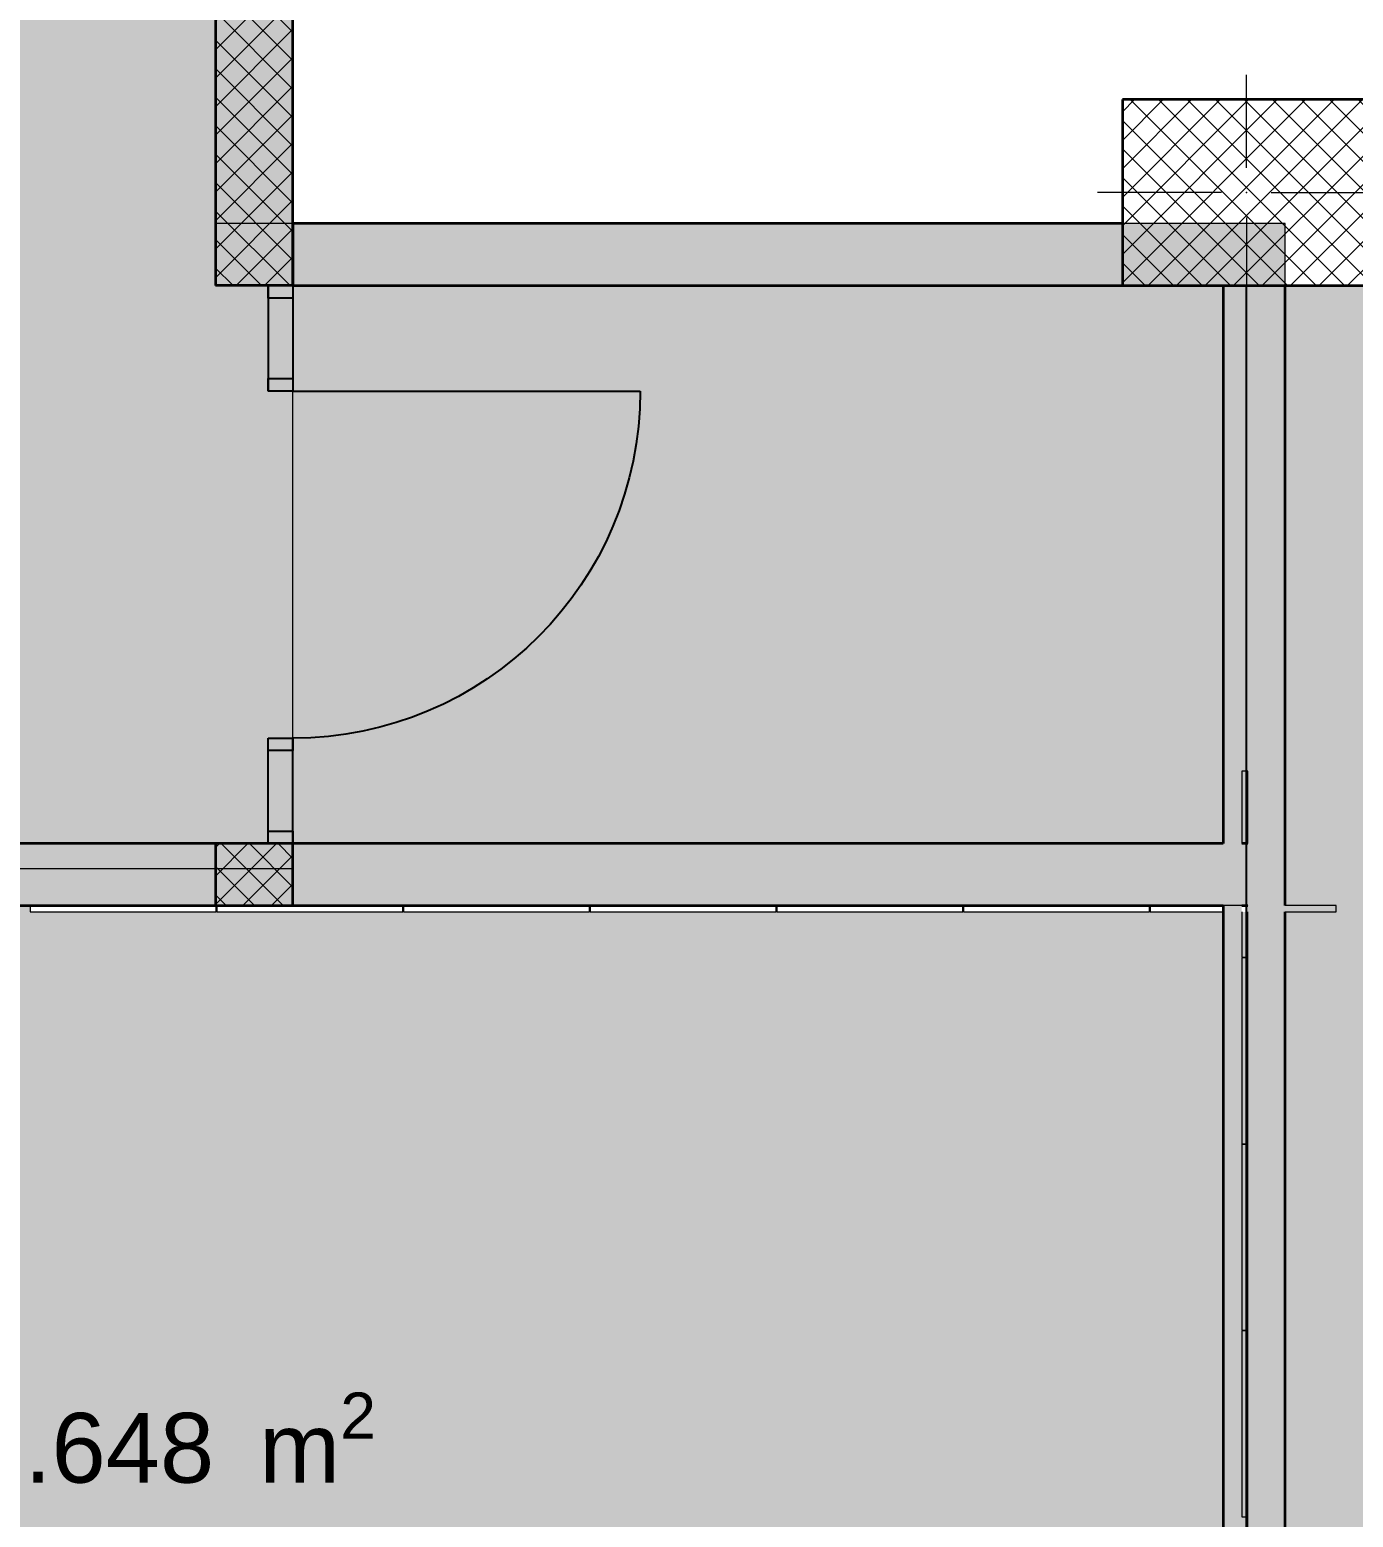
# Model space of a CAD drawing. Header units: millimetres. Extents: x -5491 to 122470, y -101890 to 30952.
# Drawn here: x 55551 to 59820, y -10173 to -5375 of the extents above; entities that cross this region are included whole.
import ezdxf
from ezdxf.enums import TextEntityAlignment as Align

# ---------------------------------------------------------------- set-up
doc = ezdxf.new("R2010")
doc.units = ezdxf.units.MM
doc.header["$MEASUREMENT"] = 0
doc.linetypes.add('Wipeout_Contour', pattern=[1000, 0, -1000])
for name, color, linetype in [('- Pllakat_koridore_CD', 7, 'Continuous'), ('A - Muret', 7, 'Continuous'), ('A - Pllaka Themel', 7, 'Continuous'), ('A - Shtyllat', 7, 'Continuous')]:
    doc.layers.add(name, color=color, linetype=linetype)
for name, color, linetype, lineweight, true_color in [('- Pllakat_koridore_CD_Pen_No__145', 7, 'Continuous', 20, 0x0077b0), ('0_Pen_No__4', 7, 'Continuous', 20, 0x029e21), ('A - Fill Zone_Pen_No__176', 7, 'Continuous', 15, 0x93a0c6), ('ARCHICAD Doors_Pen_No__108', 7, 'Continuous', 13, 0xfd8379)]:
    doc.layers.add(name, color=color, linetype=linetype, lineweight=lineweight, true_color=true_color)
for name, color, linetype, lineweight in [('- Pllakat_koridore_CD_Pen_No__7', 7, 'Continuous', 35), ('0_Pen_No__132', 255, 'Continuous', 0), ('A - Muret_Pen_No__7', 7, 'Continuous', 35), ('A - Pllaka Themel_Pen_No__2', 8, 'Continuous', 15), ('A - Pllaka Themel_Pen_No__42', 8, 'Continuous', 25), ('A - Shtyllat_Pen_No__1', 7, 'Continuous', 13), ('A - Shtyllat_Pen_No__7', 7, 'Continuous', 35), ('ARCHICAD Doors_Pen_No__42', 8, 'Continuous', 25), ('ARCHICAD Zone Stamps_Pen_No__1', 7, 'Continuous', 13)]:
    doc.layers.add(name, color=color, linetype=linetype, lineweight=lineweight)
doc.styles.add('GENERATED_STYLE_1', font='')
doc.styles.get('GENERATED_STYLE_1').set_extended_font_data('Arial')
pattern_1 = [(45, (0, 0), (-45.96194, 45.96194), []), (135, (0, 0), (45.96194, 45.96194), [])]

# ---------------------------------------------------------------- blocks, each defined once
blk = doc.blocks.new('Hyrja__1', base_point=(55655.7, -9895.9))
at = {"layer": '0_Pen_No__4', "linetype": 'Continuous', "lineweight": 0, "true_color": 0x002708}
for points in [[(52500, -11400.8), (56250, -11400.8), (56250, -11570.8), (57150, -11570.8), (57150, -11400.8), (58050, -11400.8), (58050, -11570.8), (58950, -11570.8), (58950, -11400.8), (59480, -11400.8), (59480, -8200), (52500, -8200)], [(53300, -11500.8), (54800, -11500.8), (54800, -11400.8), (53300, -11400.8)]]:
    blk.add_hatch(color=98, dxfattribs=at).paths.add_polyline_path(points)
at = {"layer": 'ARCHICAD Zone Stamps_Pen_No__1', "color": 7, "lineweight": 13, "char_height": 225, "attachment_point": 1, "style": 'GENERATED_STYLE_1'}
for s, insert in [('\\A1;{\\pql;\\pt0,50;\\fArial|b0|i0|c0|p34;22.648\\fArial|b0|i0|c0|p34;\\A1{\\H.66x;\\S^  ;}\\fArial|b0|i0|c0|p34; m\\fArial|b0|i0|c0|p34;\\A1{\\H.66x;\\S2^  ;}}', (55184.4, -9770.6)), ('\\A1;{\\pql;\\pt0,50;\\fArial|b0|i0|c0|p34;21.24\\fArial|b0|i0|c0|p34;\\A1{\\H.66x;\\S^  ;}\\fArial|b0|i0|c0|p34; m\\fArial|b0|i0|c0|p34;\\A1{\\H.66x;\\S^  ;}}', (55354, -10212.5))]:
    blk.add_mtext(s, dxfattribs=dict(at, insert=insert))
at = {"layer": 'ARCHICAD Zone Stamps_Pen_No__1', "color": 7, "lineweight": 13, "style": 'GENERATED_STYLE_1'}
for tag, p in [('DUMMY_849', (56580.7, -9277.2)), ('ROOM_NAME', (54730.7, -9328.6)), ('measuredAreaCode', (54730.7, -9770.6)), ('perimeterCode', (54730.7, -10212.5))]:
    blk.add_attdef(tag, text='', height=225, dxfattribs=at).set_placement(p, align=Align.TOP_LEFT)
blk = doc.blocks.new('Holli__2', base_point=(53938, -4001.9))
at = {"layer": '0_Pen_No__4', "linetype": 'Continuous', "lineweight": 0, "true_color": 0x002708}
blk.add_hatch(color=98, dxfattribs=at).paths.add_polyline_path([(52500, -8080), (56400, -8080), (56400, 0), (53200, 0), (53200, -400), (52650, -400), (52650, -6200), (52500, -6200)])
at = {"layer": 'ARCHICAD Zone Stamps_Pen_No__1', "color": 7, "lineweight": 13, "style": 'GENERATED_STYLE_1'}
for tag, p in [('DUMMY_849', (54863, -3383.2)), ('ROOM_NAME', (53013, -3434.6)), ('measuredAreaCode', (53013, -3876.5)), ('perimeterCode', (53013, -4318.5))]:
    blk.add_attdef(tag, text='', height=225, dxfattribs=at).set_placement(p, align=Align.TOP_LEFT)
blk = doc.blocks.new('Koridori_A - P32_10', base_point=(54145, -9159.2))
at = {"linetype": 'Continuous', "lineweight": 0, "true_color": 0x3f3f3f}
blk.add_hatch(color=250, dxfattribs=at).paths.add_polyline_path([(52650, -400), (52500, -11400.8), (55678, -11375.9), (59600, -11400.8), (59600, -6000), (56150, -6000), (56150, -400)])
at = {"layer": 'ARCHICAD Zone Stamps_Pen_No__1', "color": 7, "lineweight": 13, "style": 'GENERATED_STYLE_1'}
for tag, p in [('ROOM_NAME', (53553.4, -8781)), ('DUMMY_849', (54259.7, -8746.7)), ('measuredAreaCode', (53553.4, -9075.7)), ('perimeterCode', (53553.4, -9370.3))]:
    blk.add_attdef(tag, text='', height=150, dxfattribs=at).set_placement(p, align=Align.TOP_LEFT)
blk = doc.blocks.new('Wall_113', base_point=(56152, -8220))
at = {"layer": '- Pllakat_koridore_CD_Pen_No__145', "linetype": 'Continuous', "lineweight": 0, "true_color": 0x0077b0}
blk.add_hatch(color=144, dxfattribs=at).paths.add_polyline_path([(56152, -8200), (55552, -8200), (55552, -8220), (56152, -8220)])
at = {"layer": '- Pllakat_koridore_CD_Pen_No__145', "color": 144, "linetype": 'Continuous', "lineweight": 20, "true_color": 0x0077b0, "flags": 128}
for points in [[(56152, -8200), (55552, -8200)], [(55552, -8200), (55552, -8220)], [(56152, -8220), (56152, -8200)], [(55552, -8220), (56152, -8220)]]:
    blk.add_lwpolyline(points, dxfattribs=at)
blk = doc.blocks.new('Wall_114', base_point=(56152, -8220))
at = {"color": 254, "linetype": 'Wipeout_Contour', "lineweight": 0, "ltscale": 225808.841292}
blk.add_wipeout([(56152, -8200), (55552, -8200), (55552, -8220), (56152, -8220)], dxfattribs=at).dxf.layer = '- Pllakat_koridore_CD'
at = {"layer": '- Pllakat_koridore_CD_Pen_No__145', "color": 144, "linetype": 'Continuous', "lineweight": 20, "true_color": 0x0077b0, "flags": 128}
for points in [[(56152, -8200), (55552, -8200)], [(55552, -8200), (55552, -8220)], [(56152, -8220), (56152, -8200)], [(55552, -8220), (56152, -8220)]]:
    blk.add_lwpolyline(points, dxfattribs=at)
blk = doc.blocks.new('Wall_115', base_point=(56754, -8220))
at = {"layer": '- Pllakat_koridore_CD_Pen_No__145', "linetype": 'Continuous', "lineweight": 0, "true_color": 0x0077b0}
blk.add_hatch(color=144, dxfattribs=at).paths.add_polyline_path([(56754, -8200), (56154, -8200), (56154, -8220), (56754, -8220)])
at = {"layer": '- Pllakat_koridore_CD_Pen_No__145', "color": 144, "linetype": 'Continuous', "lineweight": 20, "true_color": 0x0077b0, "flags": 128}
for points in [[(56754, -8200), (56154, -8200)], [(56154, -8200), (56154, -8220)], [(56754, -8220), (56754, -8200)], [(56154, -8220), (56754, -8220)]]:
    blk.add_lwpolyline(points, dxfattribs=at)
blk = doc.blocks.new('Wall_116', base_point=(56754, -8220))
at = {"color": 254, "linetype": 'Wipeout_Contour', "lineweight": 0, "ltscale": 228191.506324}
blk.add_wipeout([(56754, -8200), (56154, -8200), (56154, -8220), (56754, -8220)], dxfattribs=at).dxf.layer = '- Pllakat_koridore_CD'
at = {"layer": '- Pllakat_koridore_CD_Pen_No__145', "color": 144, "linetype": 'Continuous', "lineweight": 20, "true_color": 0x0077b0, "flags": 128}
for points in [[(56754, -8200), (56154, -8200)], [(56154, -8200), (56154, -8220)], [(56754, -8220), (56754, -8200)], [(56154, -8220), (56754, -8220)]]:
    blk.add_lwpolyline(points, dxfattribs=at)
blk = doc.blocks.new('Wall_117', base_point=(57356, -8220))
at = {"layer": '- Pllakat_koridore_CD_Pen_No__145', "linetype": 'Continuous', "lineweight": 0, "true_color": 0x0077b0}
blk.add_hatch(color=144, dxfattribs=at).paths.add_polyline_path([(57356, -8200), (56756, -8200), (56756, -8220), (57356, -8220)])
at = {"layer": '- Pllakat_koridore_CD_Pen_No__145', "color": 144, "linetype": 'Continuous', "lineweight": 20, "true_color": 0x0077b0, "flags": 128}
for points in [[(57356, -8200), (56756, -8200)], [(56756, -8200), (56756, -8220)], [(57356, -8220), (57356, -8200)], [(56756, -8220), (57356, -8220)]]:
    blk.add_lwpolyline(points, dxfattribs=at)
blk = doc.blocks.new('Wall_118', base_point=(57356, -8220))
at = {"color": 254, "linetype": 'Wipeout_Contour', "lineweight": 0, "ltscale": 230574.697785}
blk.add_wipeout([(57356, -8200), (56756, -8200), (56756, -8220), (57356, -8220)], dxfattribs=at).dxf.layer = '- Pllakat_koridore_CD'
at = {"layer": '- Pllakat_koridore_CD_Pen_No__145', "color": 144, "linetype": 'Continuous', "lineweight": 20, "true_color": 0x0077b0, "flags": 128}
for points in [[(57356, -8200), (56756, -8200)], [(56756, -8200), (56756, -8220)], [(57356, -8220), (57356, -8200)], [(56756, -8220), (57356, -8220)]]:
    blk.add_lwpolyline(points, dxfattribs=at)
blk = doc.blocks.new('Wall_119', base_point=(57958, -8220))
at = {"layer": '- Pllakat_koridore_CD_Pen_No__145', "linetype": 'Continuous', "lineweight": 0, "true_color": 0x0077b0}
blk.add_hatch(color=144, dxfattribs=at).paths.add_polyline_path([(57958, -8200), (57358, -8200), (57358, -8220), (57958, -8220)])
at = {"layer": '- Pllakat_koridore_CD_Pen_No__145', "color": 144, "linetype": 'Continuous', "lineweight": 20, "true_color": 0x0077b0, "flags": 128}
for points in [[(57958, -8200), (57358, -8200)], [(57358, -8200), (57358, -8220)], [(57958, -8220), (57958, -8200)], [(57358, -8220), (57958, -8220)]]:
    blk.add_lwpolyline(points, dxfattribs=at)
blk = doc.blocks.new('Wall_120', base_point=(57958, -8220))
at = {"color": 254, "linetype": 'Wipeout_Contour', "lineweight": 0, "ltscale": 232958.399517}
blk.add_wipeout([(57958, -8200), (57358, -8200), (57358, -8220), (57958, -8220)], dxfattribs=at).dxf.layer = '- Pllakat_koridore_CD'
at = {"layer": '- Pllakat_koridore_CD_Pen_No__145', "color": 144, "linetype": 'Continuous', "lineweight": 20, "true_color": 0x0077b0, "flags": 128}
for points in [[(57958, -8200), (57358, -8200)], [(57358, -8200), (57358, -8220)], [(57958, -8220), (57958, -8200)], [(57358, -8220), (57958, -8220)]]:
    blk.add_lwpolyline(points, dxfattribs=at)
blk = doc.blocks.new('Wall_121', base_point=(58560, -8220))
at = {"layer": '- Pllakat_koridore_CD_Pen_No__145', "linetype": 'Continuous', "lineweight": 0, "true_color": 0x0077b0}
blk.add_hatch(color=144, dxfattribs=at).paths.add_polyline_path([(58560, -8200), (57960, -8200), (57960, -8220), (58560, -8220)])
at = {"layer": '- Pllakat_koridore_CD_Pen_No__145', "color": 144, "linetype": 'Continuous', "lineweight": 20, "true_color": 0x0077b0, "flags": 128}
for points in [[(58560, -8200), (57960, -8200)], [(57960, -8200), (57960, -8220)], [(58560, -8220), (58560, -8200)], [(57960, -8220), (58560, -8220)]]:
    blk.add_lwpolyline(points, dxfattribs=at)
blk = doc.blocks.new('Wall_122', base_point=(58560, -8220))
at = {"color": 254, "linetype": 'Wipeout_Contour', "lineweight": 0, "ltscale": 235342.596013}
blk.add_wipeout([(58560, -8200), (57960, -8200), (57960, -8220), (58560, -8220)], dxfattribs=at).dxf.layer = '- Pllakat_koridore_CD'
at = {"layer": '- Pllakat_koridore_CD_Pen_No__145', "color": 144, "linetype": 'Continuous', "lineweight": 20, "true_color": 0x0077b0, "flags": 128}
for points in [[(58560, -8200), (57960, -8200)], [(57960, -8200), (57960, -8220)], [(58560, -8220), (58560, -8200)], [(57960, -8220), (58560, -8220)]]:
    blk.add_lwpolyline(points, dxfattribs=at)
blk = doc.blocks.new('Wall_123', base_point=(59162, -8220))
at = {"layer": '- Pllakat_koridore_CD_Pen_No__145', "linetype": 'Continuous', "lineweight": 0, "true_color": 0x0077b0}
blk.add_hatch(color=144, dxfattribs=at).paths.add_polyline_path([(59162, -8200), (58562, -8200), (58562, -8220), (59162, -8220)])
at = {"layer": '- Pllakat_koridore_CD_Pen_No__145', "color": 144, "linetype": 'Continuous', "lineweight": 20, "true_color": 0x0077b0, "flags": 128}
for points in [[(59162, -8200), (58562, -8200)], [(58562, -8200), (58562, -8220)], [(59162, -8220), (59162, -8200)], [(58562, -8220), (59162, -8220)]]:
    blk.add_lwpolyline(points, dxfattribs=at)
blk = doc.blocks.new('Wall_124', base_point=(59162, -8220))
at = {"color": 254, "linetype": 'Wipeout_Contour', "lineweight": 0, "ltscale": 237727.272387}
blk.add_wipeout([(59162, -8200), (58562, -8200), (58562, -8220), (59162, -8220)], dxfattribs=at).dxf.layer = '- Pllakat_koridore_CD'
at = {"layer": '- Pllakat_koridore_CD_Pen_No__145', "color": 144, "linetype": 'Continuous', "lineweight": 20, "true_color": 0x0077b0, "flags": 128}
for points in [[(59162, -8200), (58562, -8200)], [(58562, -8200), (58562, -8220)], [(59162, -8220), (59162, -8200)], [(58562, -8220), (59162, -8220)]]:
    blk.add_lwpolyline(points, dxfattribs=at)
blk = doc.blocks.new('Wall_125', base_point=(59764, -8220))
at = {"layer": '- Pllakat_koridore_CD_Pen_No__145', "linetype": 'Continuous', "lineweight": 0, "true_color": 0x0077b0}
for points in [[(59400, -8200), (59164, -8200), (59164, -8220), (59400, -8220)], [(59480, -8220), (59764, -8220), (59764, -8200), (59480, -8200)]]:
    blk.add_hatch(color=144, dxfattribs=at).paths.add_polyline_path(points)
at = {"layer": '- Pllakat_koridore_CD_Pen_No__145', "color": 144, "linetype": 'Continuous', "lineweight": 20, "true_color": 0x0077b0, "flags": 128}
for points in [[(59400, -8200), (59164, -8200)], [(59164, -8200), (59164, -8220)], [(59764, -8200), (59600, -8200)], [(59764, -8220), (59764, -8200)], [(59164, -8220), (59400, -8220)], [(59600, -8220), (59764, -8220)]]:
    blk.add_lwpolyline(points, dxfattribs=at)
at = {"layer": '- Pllakat_koridore_CD_Pen_No__7', "color": 7, "linetype": 'Continuous', "lineweight": 35}
blk.add_line((59400, -8200), (59400, -8220), dxfattribs=at)
blk = doc.blocks.new('Wall_126', base_point=(59764, -8220))
at = {"color": 254, "linetype": 'Wipeout_Contour', "lineweight": 0, "ltscale": 239391.227969}
blk.add_wipeout([(59400, -8200), (59164, -8200), (59164, -8220), (59400, -8220)], dxfattribs=at).dxf.layer = '- Pllakat_koridore_CD'
at = {"color": 254, "linetype": 'Wipeout_Contour', "lineweight": 0, "ltscale": 240738.446557}
blk.add_wipeout([(59480, -8220), (59764, -8220), (59764, -8200), (59480, -8200)], dxfattribs=at).dxf.layer = '- Pllakat_koridore_CD'
at = {"layer": '- Pllakat_koridore_CD_Pen_No__145', "color": 144, "linetype": 'Continuous', "lineweight": 20, "true_color": 0x0077b0, "flags": 128}
for points in [[(59400, -8200), (59164, -8200)], [(59164, -8200), (59164, -8220)], [(59764, -8200), (59600, -8200)], [(59764, -8220), (59764, -8200)], [(59164, -8220), (59400, -8220)], [(59600, -8220), (59764, -8220)]]:
    blk.add_lwpolyline(points, dxfattribs=at)
at = {"layer": '- Pllakat_koridore_CD_Pen_No__7', "color": 7, "linetype": 'Continuous', "lineweight": 35}
blk.add_line((59400, -8200), (59400, -8220), dxfattribs=at)
blk = doc.blocks.new('Wall_131', base_point=(59480, -9571.9))
at = {"layer": '- Pllakat_koridore_CD_Pen_No__145', "linetype": 'Continuous', "lineweight": 0, "true_color": 0x0077b0}
blk.add_hatch(color=144, dxfattribs=at).paths.add_polyline_path([(59460, -9571.9), (59460, -10171.9), (59480, -10171.9), (59480, -9571.9)])
at = {"layer": '- Pllakat_koridore_CD_Pen_No__145', "color": 144, "linetype": 'Continuous', "lineweight": 20, "true_color": 0x0077b0, "flags": 128}
for points in [[(59460, -9571.9), (59460, -10171.9)], [(59480, -9571.9), (59460, -9571.9)], [(59480, -10171.9), (59480, -9571.9)], [(59460, -10171.9), (59480, -10171.9)]]:
    blk.add_lwpolyline(points, dxfattribs=at)
blk = doc.blocks.new('Wall_132', base_point=(59480, -9571.9))
at = {"color": 254, "linetype": 'Wipeout_Contour', "lineweight": 0, "ltscale": 241138.058722}
blk.add_wipeout([(59460, -9571.9), (59460, -10171.9), (59480, -10171.9), (59480, -9571.9)], dxfattribs=at).dxf.layer = '- Pllakat_koridore_CD'
at = {"layer": '- Pllakat_koridore_CD_Pen_No__145', "color": 144, "linetype": 'Continuous', "lineweight": 20, "true_color": 0x0077b0, "flags": 128}
for points in [[(59460, -9571.9), (59460, -10171.9)], [(59480, -9571.9), (59460, -9571.9)], [(59480, -10171.9), (59480, -9571.9)], [(59460, -10171.9), (59480, -10171.9)]]:
    blk.add_lwpolyline(points, dxfattribs=at)
blk = doc.blocks.new('Wall_133', base_point=(59480, -8969.9))
at = {"layer": '- Pllakat_koridore_CD_Pen_No__145', "linetype": 'Continuous', "lineweight": 0, "true_color": 0x0077b0}
blk.add_hatch(color=144, dxfattribs=at).paths.add_polyline_path([(59460, -8969.9), (59460, -9569.9), (59480, -9569.9), (59480, -8969.9)])
at = {"layer": '- Pllakat_koridore_CD_Pen_No__145', "color": 144, "linetype": 'Continuous', "lineweight": 20, "true_color": 0x0077b0, "flags": 128}
for points in [[(59460, -8969.9), (59460, -9569.9)], [(59480, -8969.9), (59460, -8969.9)], [(59480, -9569.9), (59480, -8969.9)], [(59460, -9569.9), (59480, -9569.9)]]:
    blk.add_lwpolyline(points, dxfattribs=at)
blk = doc.blocks.new('Wall_134', base_point=(59480, -8969.9))
at = {"color": 254, "linetype": 'Wipeout_Contour', "lineweight": 0, "ltscale": 240755.465537}
blk.add_wipeout([(59460, -8969.9), (59460, -9569.9), (59480, -9569.9), (59480, -8969.9)], dxfattribs=at).dxf.layer = '- Pllakat_koridore_CD'
at = {"layer": '- Pllakat_koridore_CD_Pen_No__145', "color": 144, "linetype": 'Continuous', "lineweight": 20, "true_color": 0x0077b0, "flags": 128}
for points in [[(59460, -8969.9), (59460, -9569.9)], [(59480, -8969.9), (59460, -8969.9)], [(59480, -9569.9), (59480, -8969.9)], [(59460, -9569.9), (59480, -9569.9)]]:
    blk.add_lwpolyline(points, dxfattribs=at)
blk = doc.blocks.new('Wall_135', base_point=(59480, -8367.9))
at = {"layer": '- Pllakat_koridore_CD_Pen_No__145', "linetype": 'Continuous', "lineweight": 0, "true_color": 0x0077b0}
blk.add_hatch(color=144, dxfattribs=at).paths.add_polyline_path([(59460, -8367.9), (59460, -8967.9), (59480, -8967.9), (59480, -8367.9)])
at = {"layer": '- Pllakat_koridore_CD_Pen_No__145', "color": 144, "linetype": 'Continuous', "lineweight": 20, "true_color": 0x0077b0, "flags": 128}
for points in [[(59460, -8367.9), (59460, -8967.9)], [(59480, -8367.9), (59460, -8367.9)], [(59480, -8967.9), (59480, -8367.9)], [(59460, -8967.9), (59480, -8967.9)]]:
    blk.add_lwpolyline(points, dxfattribs=at)
blk = doc.blocks.new('Wall_136', base_point=(59480, -8367.9))
at = {"color": 254, "linetype": 'Wipeout_Contour', "lineweight": 0, "ltscale": 240396.384501}
blk.add_wipeout([(59460, -8367.9), (59460, -8967.9), (59480, -8967.9), (59480, -8367.9)], dxfattribs=at).dxf.layer = '- Pllakat_koridore_CD'
at = {"layer": '- Pllakat_koridore_CD_Pen_No__145', "color": 144, "linetype": 'Continuous', "lineweight": 20, "true_color": 0x0077b0, "flags": 128}
for points in [[(59460, -8367.9), (59460, -8967.9)], [(59480, -8367.9), (59460, -8367.9)], [(59480, -8967.9), (59480, -8367.9)], [(59460, -8967.9), (59480, -8967.9)]]:
    blk.add_lwpolyline(points, dxfattribs=at)
blk = doc.blocks.new('Wall_137', base_point=(59480, -7765.9))
at = {"layer": '- Pllakat_koridore_CD_Pen_No__145', "linetype": 'Continuous', "lineweight": 0, "true_color": 0x0077b0}
for points in [[(59480, -8000), (59480, -7765.9), (59460, -7765.9), (59460, -8000)], [(59460, -8200), (59460, -8365.9), (59480, -8365.9), (59480, -8200)]]:
    blk.add_hatch(color=144, dxfattribs=at).paths.add_polyline_path(points)
at = {"layer": '- Pllakat_koridore_CD_Pen_No__145', "color": 144, "linetype": 'Continuous', "lineweight": 20, "true_color": 0x0077b0, "flags": 128}
for points in [[(59460, -7765.9), (59460, -8000)], [(59480, -7765.9), (59460, -7765.9)], [(59480, -8000), (59480, -7765.9)], [(59460, -8220), (59460, -8365.9)], [(59480, -8365.9), (59480, -8220)], [(59460, -8365.9), (59480, -8365.9)]]:
    blk.add_lwpolyline(points, dxfattribs=at)
at = {"layer": '- Pllakat_koridore_CD_Pen_No__7', "color": 7, "linetype": 'Continuous', "lineweight": 35}
for p, q in [((59480, -8000), (59460, -8000)), ((59460, -8200), (59480, -8200))]:
    blk.add_line(p, q, dxfattribs=at)
blk = doc.blocks.new('Wall_138', base_point=(59480, -7765.9))
at = {"color": 254, "linetype": 'Wipeout_Contour', "lineweight": 0, "ltscale": 239961.169837}
blk.add_wipeout([(59480, -8000), (59480, -7765.9), (59460, -7765.9), (59460, -8000)], dxfattribs=at).dxf.layer = '- Pllakat_koridore_CD'
at = {"color": 254, "linetype": 'Wipeout_Contour', "lineweight": 0, "ltscale": 240176.429288}
blk.add_wipeout([(59460, -8200), (59460, -8365.9), (59480, -8365.9), (59480, -8200)], dxfattribs=at).dxf.layer = '- Pllakat_koridore_CD'
at = {"layer": '- Pllakat_koridore_CD_Pen_No__145', "color": 144, "linetype": 'Continuous', "lineweight": 20, "true_color": 0x0077b0, "flags": 128}
for points in [[(59460, -7765.9), (59460, -8000)], [(59480, -7765.9), (59460, -7765.9)], [(59480, -8000), (59480, -7765.9)], [(59460, -8220), (59460, -8365.9)], [(59480, -8365.9), (59480, -8220)], [(59460, -8365.9), (59480, -8365.9)]]:
    blk.add_lwpolyline(points, dxfattribs=at)
at = {"layer": '- Pllakat_koridore_CD_Pen_No__7', "color": 7, "linetype": 'Continuous', "lineweight": 35}
for p, q in [((59480, -8000), (59460, -8000)), ((59460, -8200), (59480, -8200))]:
    blk.add_line(p, q, dxfattribs=at)
blk = doc.blocks.new('Wall_169', base_point=(56150, -6200))
at = {"layer": 'A - Muret', "linetype": 'Continuous', "lineweight": 0, "true_color": 0x000000}
blk.add_hatch(color=18, dxfattribs=at).paths.add_polyline_path([(59075, -6000), (56400, -6000), (56400, -6200), (59075, -6200)])
at = {"layer": 'A - Muret_Pen_No__7', "color": 7, "linetype": 'Continuous', "lineweight": 35, "flags": 128}
for points in [[(59075, -6000), (56400, -6000)], [(56400, -6000), (56400, -6200)], [(56400, -6200), (59075, -6200)]]:
    blk.add_lwpolyline(points, dxfattribs=at)
blk = doc.blocks.new('Slab_97', base_point=(59475, -6200))
at = {"layer": 'A - Pllaka Themel_Pen_No__2', "linetype": 'Continuous', "lineweight": 0, "true_color": 0x3f3f3f}
blk.add_hatch(color=250, dxfattribs=at).paths.add_polyline_path([(59475, -6200), (59475, -11400.8), (59600, -11400.8), (59600, -14850.8), (63304.7, -31361.1), (63833, -31242.6), (64060.4, -32256.3), (63531.2, -32375), (64967.3, -38802.9), (65076.7, -39290.3), (66245.7, -44499.7, -0.18315), (66391.8, -44565.5), (68962.3, -55991.9, -0.423476), (68586.7, -56587.1), (61434.5, -58192.1), (62495.4, -63184.1), (69886.6, -61525.5), (70979.4, -66395.2), (77382.9, -64958.2), (76523.1, -61130.1), (76063.5, -61233.3), (71916.8, -42772.1), (69295.2, -31081.8), (68646.4, -31227.3), (68418.9, -30213.5), (68662.9, -30159), (67757.2, -26109.6), (66599.1, -20931.1), (65638.3, -16643.1), (65972, -16568.2), (65884.4, -16177.9), (66543.2, -16030.1), (66526.5, -9603.7), (72900, -9603.7), (72900, -6200), (66750, -6200)])
at = {"layer": 'A - Pllaka Themel_Pen_No__42', "color": 8, "linetype": 'Continuous', "lineweight": 25, "flags": 128}
blk.add_lwpolyline([(64967.3, -38802.9), (63531.2, -32375), (64060.4, -32256.3), (63833, -31242.6), (63304.7, -31361.1), (59600, -14850.8), (59600, -11400.8), (59475, -11400.8), (59475, -6200), (66750, -6200), (72900, -6200), (72900, -9603.7), (66526.5, -9603.7), (66543.2, -16030.1), (65884.4, -16177.9), (65972, -16568.2), (65638.3, -16643.1), (66599.1, -20931.1), (67757.2, -26109.6), (68662.9, -30159), (68418.9, -30213.5), (68646.4, -31227.3), (69295.2, -31081.8), (71916.8, -42772.1)], dxfattribs=at)
blk = doc.blocks.new('Storefront Sidelight_ Transom 25')
at = {"layer": 'ARCHICAD Doors_Pen_No__42', "color": 8, "linetype": 'Continuous', "lineweight": 25}
for p, q in [((560, 0), (560, 1120)), ((-900, 0), (-560, 0)), ((-900, 0), (-900, -80)), ((-860, 0), (-900, 0)), ((-900, 0), (-900, -80)), ((-900, 0), (-900, -80)), ((-860, -80), (-860, 0)), ((-600, 0), (-600, -80)), ((-560, 0), (-600, 0)), ((-560, -40), (-560, 0)), ((900, 0), (560, 0)), ((560, 0), (560, -40)), ((600, 0), (560, 0)), ((600, -80), (600, 0)), ((860, 0), (860, -80)), ((900, 0), (860, 0)), ((900, -80), (900, 0)), ((900, 0), (900, -80)), ((900, 0), (900, -80)), ((-560, -65.4), (-560, -40)), ((560, -40), (560, -65.4)), ((-900, -80), (-560, -80)), ((-900, -80), (-860, -80)), ((-900, -80), (-900, -250)), ((-600, -80), (-560, -80)), ((-560, -80), (-560, -65.4)), ((560, -65.4), (560, -80)), ((900, -80), (560, -80)), ((560, -80), (600, -80)), ((860, -80), (900, -80)), ((900, -80), (900, -250))]:
    blk.add_line(p, q, dxfattribs=at)
blk.add_arc((560, 0), 1120, 90, 180, dxfattribs=at)
blk = doc.blocks.new('Wall_221', base_point=(56150, -8200))
at = {"layer": 'A - Muret', "linetype": 'Continuous', "lineweight": 0, "true_color": 0x000000}
h = blk.add_hatch(dxfattribs=at)
h.set_pattern_fill('Concrete_Block', color=18, style=0, pattern_type=2)
h.set_pattern_definition(pattern_1)
h.paths.add_polyline_path([(56400, -250), (56150, -250), (56150, -6200), (56400, -6200)])
h = blk.add_hatch(dxfattribs=at)
h.set_pattern_fill('Concrete_Block', color=18, style=0, pattern_type=2)
h.set_pattern_definition(pattern_1)
h.paths.add_polyline_path([(56400, -8000), (56150, -8000), (56150, -8200), (56400, -8200)])
at = {"layer": 'A - Muret_Pen_No__7', "color": 7, "linetype": 'Continuous', "lineweight": 35}
for p, q in [((56320, -6200), (56150, -6200)), ((56400, -6200), (56320, -6200)), ((56150, -8000), (56150, -8200)), ((56320, -8000), (56150, -8000)), ((56400, -8000), (56320, -8000)), ((56400, -8200), (56400, -8000)), ((56150, -8200), (56400, -8200))]:
    blk.add_line(p, q, dxfattribs=at)
at = {"layer": 'A - Muret_Pen_No__7', "color": 7, "linetype": 'Continuous', "lineweight": 35, "flags": 128}
for points in [[(56150, -250), (56150, -6200)], [(56400, -6200), (56400, -250)]]:
    blk.add_lwpolyline(points, dxfattribs=at)
at = {"layer": 'ARCHICAD Doors_Pen_No__42', "color": 8, "linetype": 'Continuous', "lineweight": 25, "xscale": -1, "zscale": 1000, "rotation": 269.9999999999999}
blk.add_blockref('Storefront Sidelight_ Transom 25', (56400, -7100), dxfattribs=at)
blk = doc.blocks.new('Exterior Double Sliding Door 25_2')
at = {"layer": 'ARCHICAD Doors_Pen_No__108', "color": 11, "linetype": 'Continuous', "lineweight": 13, "true_color": 0xfd8379}
for p, q in [((-850, 145), (-800, 195)), ((850, 145), (800, 195)), ((-650, 145), (-850, 145)), ((-850, 145), (-800, 95)), ((650, 145), (850, 145)), ((850, 145), (800, 95)), ((-1000, 45), (-1100, 45)), ((-1100, 45), (-1100, 5)), ((-1100, 5), (-1000, 5)), ((-1000, 5), (-1000, 45)), ((-300, 25), (-1000, 25)), ((-900, 0), (-900, -200)), ((-200, 45), (-300, 45)), ((-300, 45), (-300, 5)), ((-300, 5), (-200, 5)), ((-200, 5), (-200, 45)), ((200, 45), (300, 45)), ((200, 5), (200, 45)), ((300, 5), (200, 5)), ((300, 45), (300, 5)), ((300, 25), (1000, 25)), ((900, 0), (900, -200)), ((1000, 5), (1000, 45)), ((1000, 45), (1100, 45)), ((1100, 5), (1000, 5)), ((1100, 45), (1100, 5))]:
    blk.add_line(p, q, dxfattribs=at)
at = {"layer": 'ARCHICAD Doors_Pen_No__108', "color": 11, "linetype": 'Continuous', "lineweight": 13, "true_color": 0xfd8379, "flags": 128}
for points in [[(-300, 45), (-1000, 45), (-1000, 25), (-300, 25)], [(-300, 25), (-1000, 25), (-1000, 5), (-300, 5)], [(300, 45), (1000, 45), (1000, 25), (300, 25)], [(300, 25), (1000, 25), (1000, 5), (300, 5)]]:
    blk.add_lwpolyline(points, close=True, dxfattribs=at)
blk = doc.blocks.new('Wall_222', base_point=(52500, -8200))
at = {"layer": 'A - Muret', "linetype": 'Continuous', "lineweight": 0, "true_color": 0x000000}
for points in [[(52500, -8000), (52500, -8200), (52520, -8200), (52520, -8000)], [(52500, -8000), (52500, -8200), (52520, -8200), (52520, -8000)], [(52520, -8000), (52520, -8200), (53150, -8200), (53150, -8000)], [(54950, -8000), (54950, -8200), (56150, -8200), (56150, -8000)], [(56400, -8200), (59400, -8200), (59400, -8000), (56400, -8000)], [(59460, -8000), (59460, -8200), (59480, -8200), (59480, -8000)], [(59460, -8000), (59460, -8200), (59480, -8200), (59480, -8000)]]:
    blk.add_hatch(color=18, dxfattribs=at).paths.add_polyline_path(points)
at = {"layer": '- Pllakat_koridore_CD_Pen_No__7', "color": 7, "linetype": 'Continuous', "lineweight": 35}
for p, q in [((52520, -8000), (52500, -8000)), ((52520, -8000), (52500, -8000)), ((59480, -8000), (59460, -8000)), ((59480, -8000), (59460, -8000)), ((52500, -8200), (52520, -8200)), ((52500, -8200), (52520, -8200)), ((59460, -8200), (59480, -8200)), ((59460, -8200), (59480, -8200))]:
    blk.add_line(p, q, dxfattribs=at)
at = {"layer": 'A - Muret_Pen_No__7', "color": 7, "linetype": 'Continuous', "lineweight": 35}
for p, q in [((53150, -8200), (53150, -8000)), ((54950, -8200), (54950, -8000)), ((56150, -8000), (56150, -8200)), ((56400, -8200), (56400, -8000))]:
    blk.add_line(p, q, dxfattribs=at)
at = {"layer": 'A - Muret_Pen_No__7', "color": 7, "linetype": 'Continuous', "lineweight": 35, "flags": 128}
for points in [[(53150, -8000), (52520, -8000)], [(56150, -8000), (54950, -8000)], [(59400, -8000), (56400, -8000)], [(52520, -8200), (53150, -8200)], [(54950, -8200), (59400, -8200)]]:
    blk.add_lwpolyline(points, dxfattribs=at)
at = {"layer": 'ARCHICAD Doors_Pen_No__108', "color": 11, "linetype": 'Continuous', "lineweight": 13, "true_color": 0xfd8379, "zscale": 1000, "rotation": 180}
blk.add_blockref('Exterior Double Sliding Door 25_2', (54050, -8200), dxfattribs=at)
blk = doc.blocks.new('Wall_223', base_point=(59600, -6200))
at = {"layer": 'A - Muret', "linetype": 'Continuous', "lineweight": 0, "true_color": 0x000000}
for points in [[(59400, -8200), (59600, -8200), (59600, -6200), (59400, -6200)], [(59400, -8220), (59460, -8220), (59460, -8200), (59400, -8200)], [(59400, -11400.8), (59600, -11400.8), (59600, -8220), (59400, -8220)]]:
    blk.add_hatch(color=18, dxfattribs=at).paths.add_polyline_path(points)
at = {"layer": '- Pllakat_koridore_CD_Pen_No__7', "color": 7, "linetype": 'Continuous', "lineweight": 35}
blk.add_line((59400, -8200), (59400, -8220), dxfattribs=at)
at = {"layer": 'A - Muret_Pen_No__7', "color": 7, "linetype": 'Continuous', "lineweight": 35, "flags": 128}
for points in [[(59400, -6200), (59400, -8000)], [(59600, -8200), (59600, -6200)], [(59400, -8220), (59400, -11400.8)], [(59600, -11400.8), (59600, -8220)]]:
    blk.add_lwpolyline(points, dxfattribs=at)
blk = doc.blocks.new('Column_36', base_point=(59475, -5900))
at = {"layer": 'A - Shtyllat', "linetype": 'Continuous', "lineweight": 0, "true_color": 0x000000}
h = blk.add_hatch(dxfattribs=at)
h.set_pattern_fill('Concrete_Block', color=18, style=0, pattern_type=2)
h.set_pattern_definition(pattern_1)
h.paths.add_polyline_path([(59075, -5600), (59075, -6200), (59875, -6200), (59875, -5600)])
at = {"layer": 'A - Shtyllat_Pen_No__1', "color": 7, "linetype": 'Continuous', "lineweight": 13}
for p, q in [((59475, -5820), (59475, -5520)), ((59395, -5900), (58995, -5900)), ((59555, -5900), (59955, -5900)), ((59475, -5980), (59475, -6280))]:
    blk.add_line(p, q, dxfattribs=at)
blk.add_point((59475, -5900), dxfattribs=at)
at = {"layer": 'A - Shtyllat_Pen_No__7', "color": 7, "linetype": 'Continuous', "lineweight": 35, "flags": 128}
blk.add_lwpolyline([(59075, -5600), (59075, -6200), (59875, -6200), (59875, -5600)], close=True, dxfattribs=at)

msp = doc.modelspace()

# ---------------------------------------------------------------- hatches: boundary and pattern name
at = {"layer": 'A - Fill Zone_Pen_No__176', "linetype": 'Continuous', "lineweight": 0, "true_color": 0x0e1013}
msp.add_hatch(color=168, dxfattribs=at).paths.add_polyline_path([(53340.5, -23860.7), (54446.1, -28788.2), (62330.4, -27019.1), (63392.3, -31751.4), (68604.1, -30581.9), (65440.4, -16482.5), (65928.2, -16373.1), (65884.4, -16177.9), (65884.4, -6200), (59600, -6200), (59475, -6200), (59475, -14850.8), (59232.5, -14850.8), (59475, -15931.6), (59930.1, -17959.8), (60280, -17881.3), (61224.7, -22091.6)])

# ---------------------------------------------------------------- linework, layer by layer
at = {"layer": '0_Pen_No__132', "color": 255, "linetype": 'Continuous', "lineweight": 0, "flags": 128}
msp.add_lwpolyline([(52650, -400), (52500, -11400.8), (55678, -11375.9), (59600, -11400.8), (59600, -6000), (56150, -6000), (56150, -400)], close=True, dxfattribs=at)
at = {"layer": '0_Pen_No__4', "color": 104, "linetype": 'Continuous', "lineweight": 20, "true_color": 0x029e21, "flags": 128}
for points in [[(52500, -8080), (56400, -8080), (56400, 0), (53200, 0), (53200, -400), (52650, -400), (52650, -6200), (52500, -6200)], [(52500, -11400.8), (56250, -11400.8), (56250, -11570.8), (57150, -11570.8), (57150, -11400.8), (58050, -11400.8), (58050, -11570.8), (58950, -11570.8), (58950, -11400.8), (59480, -11400.8), (59480, -8200), (52500, -8200)]]:
    msp.add_lwpolyline(points, close=True, dxfattribs=at)

# ---------------------------------------------------------------- block references
at = {"layer": '- Pllakat_koridore_CD', "color": 144, "lineweight": 20, "true_color": 0x0077b0}
for name, p in [('Wall_113', (56152, -8220)), ('Wall_131', (59480, -9571.9))]:
    msp.add_blockref(name, p, dxfattribs=at)
at = {"color": 254, "linetype": 'Continuous', "lineweight": 13}
for name, p in [('Holli__2', (53938, -4001.9)), ('Koridori_A - P32_10', (54145, -9159.2))]:
    msp.add_blockref(name, p, dxfattribs=at)
msp.add_blockref('Hyrja__1', (55655.7, -9895.9), dxfattribs=at).add_auto_attribs({'ROOM_NAME': 'Hyrja', 'measuredAreaCode': 'S: ', 'perimeterCode': 'P: '})
at = {"layer": 'A - Muret', "color": 7, "lineweight": 35}
msp.add_blockref('Wall_169', (56150, -6200), dxfattribs=at)
at = {"layer": 'A - Shtyllat', "color": 7, "lineweight": 35}
msp.add_blockref('Column_36', (59475, -5900), dxfattribs=at)

# ---------------------------------------------------------------- next in the draw order: block references
at = {"layer": '- Pllakat_koridore_CD', "color": 144, "lineweight": 20, "true_color": 0x0077b0}
for name, p in [('Wall_114', (56152, -8220)), ('Wall_132', (59480, -9571.9))]:
    msp.add_blockref(name, p, dxfattribs=at)

# ---------------------------------------------------------------- next in the draw order: block references
for name, p in [('Wall_115', (56754, -8220)), ('Wall_133', (59480, -8969.9))]:
    msp.add_blockref(name, p, dxfattribs=at)

# ---------------------------------------------------------------- next in the draw order: block references
for name, p in [('Wall_116', (56754, -8220)), ('Wall_134', (59480, -8969.9))]:
    msp.add_blockref(name, p, dxfattribs=at)

# ---------------------------------------------------------------- next in the draw order: block references
for name, p in [('Wall_117', (57356, -8220)), ('Wall_135', (59480, -8367.9))]:
    msp.add_blockref(name, p, dxfattribs=at)

# ---------------------------------------------------------------- next in the draw order: block references
for name, p in [('Wall_118', (57356, -8220)), ('Wall_136', (59480, -8367.9))]:
    msp.add_blockref(name, p, dxfattribs=at)

# ---------------------------------------------------------------- next in the draw order: block references
msp.add_blockref('Wall_119', (57958, -8220), dxfattribs=at)

# ---------------------------------------------------------------- next in the draw order: block references
msp.add_blockref('Wall_120', (57958, -8220), dxfattribs=at)

# ---------------------------------------------------------------- next in the draw order: block references
msp.add_blockref('Wall_121', (58560, -8220), dxfattribs=at)
at = {"layer": 'A - Muret', "color": 7, "lineweight": 35}
msp.add_blockref('Wall_221', (56150, -8200), dxfattribs=at)

# ---------------------------------------------------------------- next in the draw order: block references
at = {"layer": '- Pllakat_koridore_CD', "color": 144, "lineweight": 20, "true_color": 0x0077b0}
msp.add_blockref('Wall_122', (58560, -8220), dxfattribs=at)

# ---------------------------------------------------------------- next in the draw order: block references
msp.add_blockref('Wall_123', (59162, -8220), dxfattribs=at)

# ---------------------------------------------------------------- next in the draw order: block references
msp.add_blockref('Wall_124', (59162, -8220), dxfattribs=at)

# ---------------------------------------------------------------- next in the draw order: block references
msp.add_blockref('Wall_125', (59764, -8220), dxfattribs=at)

# ---------------------------------------------------------------- next in the draw order: block references
msp.add_blockref('Wall_126', (59764, -8220), dxfattribs=at)

# ---------------------------------------------------------------- next in the draw order: block references
msp.add_blockref('Wall_137', (59480, -7765.9), dxfattribs=at)

# ---------------------------------------------------------------- next in the draw order: block references
msp.add_blockref('Wall_138', (59480, -7765.9), dxfattribs=at)

# ---------------------------------------------------------------- next in the draw order: block references
at = {"layer": 'A - Muret', "color": 7, "lineweight": 35}
for name, p in [('Wall_223', (59600, -6200)), ('Wall_222', (52500, -8200))]:
    msp.add_blockref(name, p, dxfattribs=at)
at = {"layer": 'A - Pllaka Themel', "color": 8, "linetype": 'Continuous', "lineweight": 25}
msp.add_blockref('Slab_97', (59475, -6200), dxfattribs=at)

doc.saveas('drawing.dxf')
